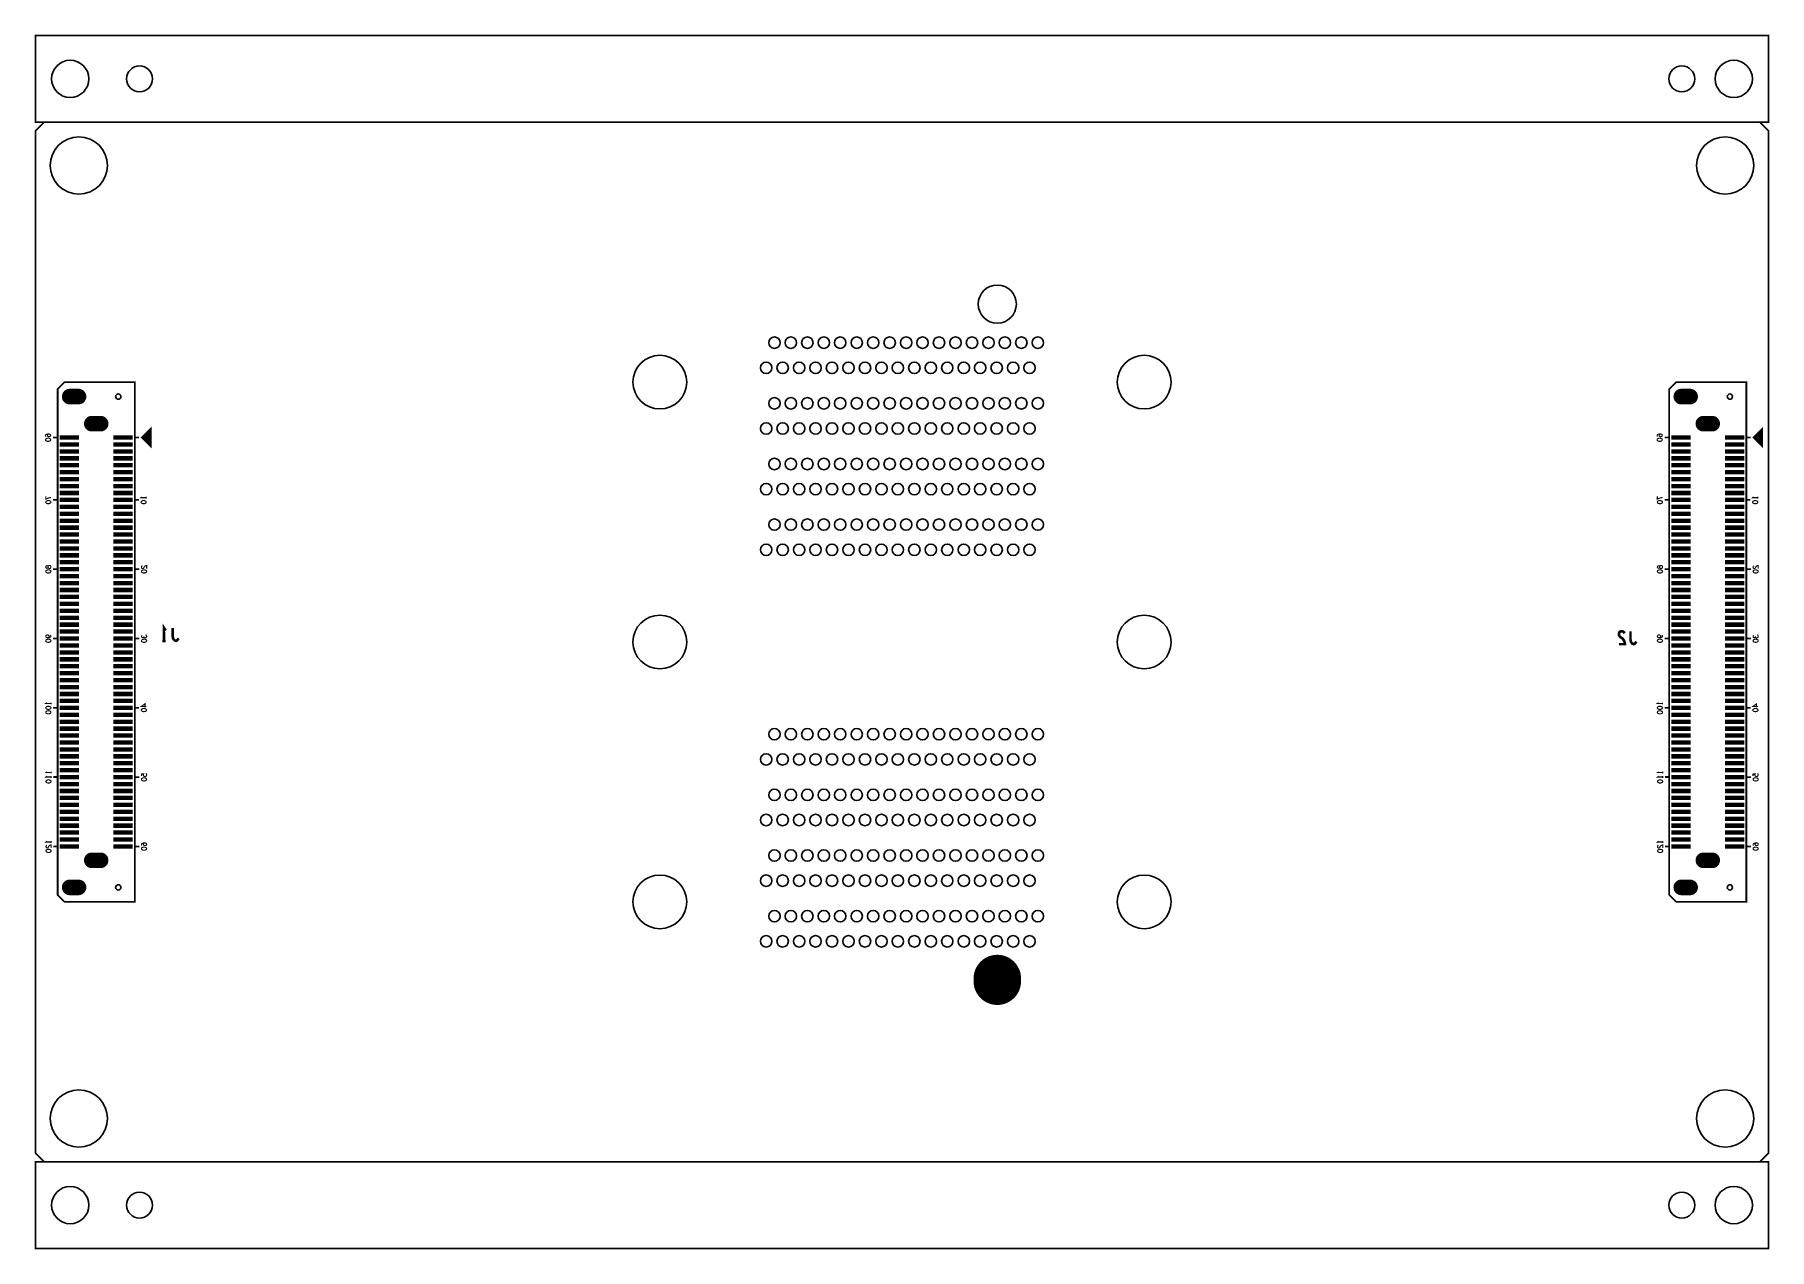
# Model space of a CAD drawing. Extents: x 0 to 200, y -10 to 130.
import ezdxf

# ---------------------------------------------------------------- set-up
doc = ezdxf.new("R2010")
doc.units = 0
doc.layers.get('0').update_dxf_attribs({"linetype": 'CONTINUOUS'})
doc.layers.add('MASK_BOTTOM_ART', color=15, linetype='CONTINUOUS')
doc.layers.add('SILK_BOTTOM_ART', color=2, linetype='CONTINUOUS')

# ---------------------------------------------------------------- blocks, each defined once
blk = doc.blocks.new('ROUND_633')
blk.add_circle((0, 0), 2.15)
blk = doc.blocks.new('ROUND_635')
blk.add_circle((0, 0), 3.3)
blk = doc.blocks.new('OBLONG_637')
at = {"const_width": 1.8034}
blk.add_lwpolyline([(0.508, 0), (-0.508, 0)], dxfattribs=at)
at = {"const_width": 0.9017}
for points in [[(-0.95885, 0, 1), (-0.05715, 0, 1)], [(0.05715, 0, 1), (0.95885, 0, 1)]]:
    blk.add_lwpolyline(points, format="xyb", close=True, dxfattribs=at)
blk = doc.blocks.new('RECTANGLE_630')
blk.add_solid([(1.1049, 0.254), (1.1049, -0.254), (-1.1049, 0.254), (-1.1049, -0.254)])
blk = doc.blocks.new('ROUND_632')
blk.add_circle((0, 0), 1.5)
blk = doc.blocks.new('ROUND_631')
blk.add_circle((0, 0), 0.305)
blk = doc.blocks.new('ROUND_639')
blk.add_circle((0, 0), 3.1)
blk = doc.blocks.new('ROUND_634')
blk.add_circle((0, 0), 0.66)
blk = doc.blocks.new('OBLONG_638')
at = {"const_width": 5.4864}
blk.add_lwpolyline([(0, 0.1524), (0, -0.1524)], dxfattribs=at)
at = {"const_width": 2.7432}
for points in [[(-1.3716, 0.1524, 1), (1.3716, 0.1524, 1)], [(-1.3716, -0.1524, 1), (1.3716, -0.1524, 1)]]:
    blk.add_lwpolyline(points, format="xyb", close=True, dxfattribs=at)
blk = doc.blocks.new('ROUND_636')
blk.add_circle((0, 0), 2.2)

msp = doc.modelspace()

# ---------------------------------------------------------------- linework, layer by layer
at = {"layer": 'MASK_BOTTOM_ART', "const_width": 0.2}
for points in [[(200, 130), (0, 130), (0, 120), (200, 120), (200, 130)], [(1, 0), (199, 0), (200, 1), (200, 119), (199, 120), (1, 120), (0, 119), (0, 1), (1, 0)], [(199, 0), (0, 0), (0, -10), (200, -10), (200, 0), (199, 0)]]:
    msp.add_lwpolyline(points, dxfattribs=at)
at = {"layer": 'SILK_BOTTOM_ART'}
for points, const_width in [([(200, 130), (0, 130), (0, 120), (200, 120), (200, 130)], 0.2), ([(1, 0), (199, 0), (200, 1), (200, 119), (199, 120), (1, 120), (0, 119), (0, 1), (1, 0)], 0.2), ([(3.35, 90), (11.45, 90), (11.45, 30), (3.35, 30), (2.55, 30.8), (2.55, 89.2), (3.35, 90)], 0.2), ([(189.35, 90), (197.45, 90), (197.45, 30), (189.35, 30), (188.55, 30.8), (188.55, 89.2), (189.35, 90)], 0.2), ([(1.5, 84.0147), (1.43, 83.9564), (1.39, 83.9064), (1.37, 83.8397), (1.39, 83.7814), (1.43, 83.7397), (1.49, 83.7064), (1.56, 83.6981), (1.62, 83.7064), (1.68, 83.7397), (1.73, 83.7897), (1.75, 83.8481), (1.73, 83.9147), (1.67, 83.9731), (1.58, 84.0064), (1.48, 84.0147), (1.35, 83.9981), (1.28, 83.9731), (1.21, 83.9314), (1.16, 83.8731), (1.15, 83.8147), (1.17, 83.7564), (1.22, 83.7147)], 0.13), ([(1.15, 83.3437), (1.17, 83.4104), (1.22, 83.4604), (1.28, 83.4937), (1.36, 83.5187), (1.45, 83.527), (1.54, 83.5187), (1.62, 83.4937), (1.68, 83.4604), (1.73, 83.4104), (1.75, 83.3437), (1.73, 83.277), (1.68, 83.227), (1.62, 83.1937), (1.54, 83.1687), (1.45, 83.1604), (1.36, 83.1687), (1.28, 83.1937), (1.22, 83.227), (1.17, 83.277), (1.15, 83.3437)], 0.13), ([(2.025, 83.6), (2.525, 83.6)], 0.2), ([(11.45, 83.6), (11.95, 83.6)], 0.2), ([(187.5, 84.0147), (187.43, 83.9564), (187.39, 83.9064), (187.37, 83.8397), (187.39, 83.7814), (187.43, 83.7397), (187.49, 83.7064), (187.56, 83.6981), (187.62, 83.7064), (187.68, 83.7397), (187.73, 83.7897), (187.75, 83.8481), (187.73, 83.9147), (187.67, 83.9731), (187.58, 84.0064), (187.48, 84.0147), (187.35, 83.9981), (187.28, 83.9731), (187.21, 83.9314), (187.16, 83.8731), (187.15, 83.8147), (187.17, 83.7564), (187.22, 83.7147)], 0.13), ([(187.15, 83.3437), (187.17, 83.4104), (187.22, 83.4604), (187.28, 83.4937), (187.36, 83.5187), (187.45, 83.527), (187.54, 83.5187), (187.62, 83.4937), (187.68, 83.4604), (187.73, 83.4104), (187.75, 83.3437), (187.73, 83.277), (187.68, 83.227), (187.62, 83.1937), (187.54, 83.1687), (187.45, 83.1604), (187.36, 83.1687), (187.28, 83.1937), (187.22, 83.227), (187.17, 83.277), (187.15, 83.3437)], 0.13), ([(188.025, 83.6), (188.525, 83.6)], 0.2), ([(197.45, 83.6), (197.95, 83.6)], 0.2), ([(1.775, 76.6731), (1.645, 76.6564), (1.535, 76.6314), (1.435, 76.5981), (1.325, 76.5564), (1.175, 76.4897), (1.175, 76.8231)], 0.13), ([(1.175, 76.1437), (1.195, 76.2104), (1.245, 76.2604), (1.305, 76.2937), (1.385, 76.3187), (1.475, 76.327), (1.565, 76.3187), (1.645, 76.2937), (1.705, 76.2604), (1.755, 76.2104), (1.775, 76.1437), (1.755, 76.077), (1.705, 76.027), (1.645, 75.9937), (1.565, 75.9687), (1.475, 75.9604), (1.385, 75.9687), (1.305, 75.9937), (1.245, 76.027), (1.195, 76.077), (1.175, 76.1437)], 0.13), ([(2.025, 76.4), (2.525, 76.4)], 0.2), ([(11.425, 76.4), (11.925, 76.4)], 0.2), ([(12.775, 76.6564), (12.175, 76.6564), (12.295, 76.7564)], 0.13), ([(12.175, 76.1437), (12.195, 76.2104), (12.245, 76.2604), (12.305, 76.2937), (12.385, 76.3187), (12.475, 76.327), (12.565, 76.3187), (12.645, 76.2937), (12.705, 76.2604), (12.755, 76.2104), (12.775, 76.1437), (12.755, 76.077), (12.705, 76.027), (12.645, 75.9937), (12.565, 75.9687), (12.475, 75.9604), (12.385, 75.9687), (12.305, 75.9937), (12.245, 76.027), (12.195, 76.077), (12.175, 76.1437)], 0.13), ([(12.775, 76.7564), (12.775, 76.5564)], 0.13), ([(187.775, 76.6731), (187.645, 76.6564), (187.535, 76.6314), (187.435, 76.5981), (187.325, 76.5564), (187.175, 76.4897), (187.175, 76.8231)], 0.13), ([(187.175, 76.1437), (187.195, 76.2104), (187.245, 76.2604), (187.305, 76.2937), (187.385, 76.3187), (187.475, 76.327), (187.565, 76.3187), (187.645, 76.2937), (187.705, 76.2604), (187.755, 76.2104), (187.775, 76.1437), (187.755, 76.077), (187.705, 76.027), (187.645, 75.9937), (187.565, 75.9687), (187.475, 75.9604), (187.385, 75.9687), (187.305, 75.9937), (187.245, 76.027), (187.195, 76.077), (187.175, 76.1437)], 0.13), ([(188.025, 76.4), (188.525, 76.4)], 0.2), ([(197.425, 76.4), (197.925, 76.4)], 0.2), ([(198.775, 76.6564), (198.175, 76.6564), (198.295, 76.7564)], 0.13), ([(198.175, 76.1437), (198.195, 76.2104), (198.245, 76.2604), (198.305, 76.2937), (198.385, 76.3187), (198.475, 76.327), (198.565, 76.3187), (198.645, 76.2937), (198.705, 76.2604), (198.755, 76.2104), (198.775, 76.1437), (198.755, 76.077), (198.705, 76.027), (198.645, 75.9937), (198.565, 75.9687), (198.475, 75.9604), (198.385, 75.9687), (198.305, 75.9937), (198.245, 76.027), (198.195, 76.077), (198.175, 76.1437)], 0.13), ([(198.775, 76.7564), (198.775, 76.5564)], 0.13), ([(1.775, 68.6564), (1.765, 68.5981), (1.735, 68.5314), (1.685, 68.4897), (1.615, 68.4731), (1.545, 68.4897), (1.485, 68.5397), (1.455, 68.6147), (1.455, 68.6981), (1.435, 68.7481), (1.385, 68.7897), (1.315, 68.8064), (1.245, 68.7814), (1.195, 68.7231), (1.175, 68.6564), (1.195, 68.5897), (1.245, 68.5314), (1.315, 68.5064), (1.385, 68.5231), (1.435, 68.5647), (1.455, 68.6147), (1.455, 68.6981), (1.485, 68.7731), (1.545, 68.8231), (1.615, 68.8397), (1.685, 68.8231), (1.735, 68.7814), (1.765, 68.7147), (1.775, 68.6564)], 0.13), ([(1.175, 68.1437), (1.195, 68.2104), (1.245, 68.2604), (1.305, 68.2937), (1.385, 68.3187), (1.475, 68.327), (1.565, 68.3187), (1.645, 68.2937), (1.705, 68.2604), (1.755, 68.2104), (1.775, 68.1437), (1.755, 68.077), (1.705, 68.027), (1.645, 67.9937), (1.565, 67.9687), (1.475, 67.9604), (1.385, 67.9687), (1.305, 67.9937), (1.245, 68.027), (1.195, 68.077), (1.175, 68.1437)], 0.13), ([(2.025, 68.4), (2.525, 68.4)], 0.2), ([(11.475, 68.4), (11.975, 68.4)], 0.2), ([(12.325, 68.8147), (12.265, 68.7647), (12.235, 68.7064), (12.225, 68.6397), (12.245, 68.5564), (12.295, 68.4981), (12.355, 68.4814), (12.415, 68.4897), (12.465, 68.5231), (12.565, 68.6897), (12.635, 68.7647), (12.735, 68.8147), (12.825, 68.8314), (12.825, 68.4814)], 0.13), ([(12.225, 68.1437), (12.245, 68.2104), (12.295, 68.2604), (12.355, 68.2937), (12.435, 68.3187), (12.525, 68.327), (12.615, 68.3187), (12.695, 68.2937), (12.755, 68.2604), (12.805, 68.2104), (12.825, 68.1437), (12.805, 68.077), (12.755, 68.027), (12.695, 67.9937), (12.615, 67.9687), (12.525, 67.9604), (12.435, 67.9687), (12.355, 67.9937), (12.295, 68.027), (12.245, 68.077), (12.225, 68.1437)], 0.13), ([(187.775, 68.6564), (187.765, 68.5981), (187.735, 68.5314), (187.685, 68.4897), (187.615, 68.4731), (187.545, 68.4897), (187.485, 68.5397), (187.455, 68.6147), (187.455, 68.6981), (187.435, 68.7481), (187.385, 68.7897), (187.315, 68.8064), (187.245, 68.7814), (187.195, 68.7231), (187.175, 68.6564), (187.195, 68.5897), (187.245, 68.5314), (187.315, 68.5064), (187.385, 68.5231), (187.435, 68.5647), (187.455, 68.6147), (187.455, 68.6981), (187.485, 68.7731), (187.545, 68.8231), (187.615, 68.8397), (187.685, 68.8231), (187.735, 68.7814), (187.765, 68.7147), (187.775, 68.6564)], 0.13), ([(187.175, 68.1437), (187.195, 68.2104), (187.245, 68.2604), (187.305, 68.2937), (187.385, 68.3187), (187.475, 68.327), (187.565, 68.3187), (187.645, 68.2937), (187.705, 68.2604), (187.755, 68.2104), (187.775, 68.1437), (187.755, 68.077), (187.705, 68.027), (187.645, 67.9937), (187.565, 67.9687), (187.475, 67.9604), (187.385, 67.9687), (187.305, 67.9937), (187.245, 68.027), (187.195, 68.077), (187.175, 68.1437)], 0.13), ([(188.025, 68.4), (188.525, 68.4)], 0.2), ([(197.475, 68.4), (197.975, 68.4)], 0.2), ([(198.325, 68.8147), (198.265, 68.7647), (198.235, 68.7064), (198.225, 68.6397), (198.245, 68.5564), (198.295, 68.4981), (198.355, 68.4814), (198.415, 68.4897), (198.465, 68.5231), (198.565, 68.6897), (198.635, 68.7647), (198.735, 68.8147), (198.825, 68.8314), (198.825, 68.4814)], 0.13), ([(198.225, 68.1437), (198.245, 68.2104), (198.295, 68.2604), (198.355, 68.2937), (198.435, 68.3187), (198.525, 68.327), (198.615, 68.3187), (198.695, 68.2937), (198.755, 68.2604), (198.805, 68.2104), (198.825, 68.1437), (198.805, 68.077), (198.755, 68.027), (198.695, 67.9937), (198.615, 67.9687), (198.525, 67.9604), (198.435, 67.9687), (198.355, 67.9937), (198.295, 68.027), (198.245, 68.077), (198.225, 68.1437)], 0.13), ([(14.8349, 60.125), (14.8349, 61.625), (15.0349, 61.325)], 0.3), ([(1.705, 60.7981), (1.755, 60.7397), (1.775, 60.6731), (1.755, 60.6064), (1.695, 60.5481), (1.605, 60.5064), (1.515, 60.4897), (1.405, 60.4897), (1.315, 60.5064), (1.235, 60.5481), (1.195, 60.5981), (1.175, 60.6564), (1.195, 60.7231), (1.235, 60.7731), (1.295, 60.8064), (1.375, 60.8231), (1.445, 60.8064), (1.515, 60.7647), (1.555, 60.7147), (1.565, 60.6564), (1.545, 60.5897), (1.495, 60.5397), (1.405, 60.4897)], 0.13), ([(1.175, 60.1437), (1.195, 60.2104), (1.245, 60.2604), (1.305, 60.2937), (1.385, 60.3187), (1.475, 60.327), (1.565, 60.3187), (1.645, 60.2937), (1.705, 60.2604), (1.755, 60.2104), (1.775, 60.1437), (1.755, 60.077), (1.705, 60.027), (1.645, 59.9937), (1.565, 59.9687), (1.475, 59.9604), (1.385, 59.9687), (1.305, 59.9937), (1.245, 60.027), (1.195, 60.077), (1.175, 60.1437)], 0.13), ([(2.025, 60.4), (2.525, 60.4)], 0.2), ([(11.475, 60.4), (11.975, 60.4)], 0.2), ([(12.505, 60.5981), (12.475, 60.5481), (12.425, 60.5064), (12.365, 60.4897), (12.305, 60.5064), (12.255, 60.5481), (12.225, 60.6231), (12.235, 60.6981), (12.275, 60.7731)], 0.13), ([(12.225, 60.1437), (12.245, 60.2104), (12.295, 60.2604), (12.355, 60.2937), (12.435, 60.3187), (12.525, 60.327), (12.615, 60.3187), (12.695, 60.2937), (12.755, 60.2604), (12.805, 60.2104), (12.825, 60.1437), (12.805, 60.077), (12.755, 60.027), (12.695, 59.9937), (12.615, 59.9687), (12.525, 59.9604), (12.435, 59.9687), (12.355, 59.9937), (12.295, 60.027), (12.245, 60.077), (12.225, 60.1437)], 0.13), ([(12.705, 60.8397), (12.775, 60.7897), (12.815, 60.7231), (12.825, 60.6481), (12.815, 60.5814), (12.765, 60.5147), (12.705, 60.4731), (12.645, 60.4647), (12.575, 60.4814), (12.525, 60.5397), (12.505, 60.5981), (12.505, 60.6731)], 0.13), ([(15.0349, 60.125), (14.6349, 60.125)], 0.3), ([(16.4984, 60.425), (16.4151, 60.275), (16.3151, 60.175), (16.1984, 60.125), (16.0651, 60.175), (15.9651, 60.275), (15.8651, 60.425), (15.8318, 60.625), (15.8318, 61.625)], 0.3), ([(183.4016, 61), (183.3016, 61.15), (183.1849, 61.225), (183.0516, 61.25), (182.8849, 61.2), (182.7682, 61.075), (182.7349, 60.925), (182.7516, 60.775), (182.8182, 60.65), (183.1516, 60.4), (183.3016, 60.225), (183.4016, 59.975), (183.4349, 59.75), (182.7349, 59.75)], 0.3), ([(184.7484, 60.05), (184.6651, 59.9), (184.5651, 59.8), (184.4484, 59.75), (184.3151, 59.8), (184.2151, 59.9), (184.1151, 60.05), (184.0818, 60.25), (184.0818, 61.25)], 0.3), ([(187.705, 60.7981), (187.755, 60.7397), (187.775, 60.6731), (187.755, 60.6064), (187.695, 60.5481), (187.605, 60.5064), (187.515, 60.4897), (187.405, 60.4897), (187.315, 60.5064), (187.235, 60.5481), (187.195, 60.5981), (187.175, 60.6564), (187.195, 60.7231), (187.235, 60.7731), (187.295, 60.8064), (187.375, 60.8231), (187.445, 60.8064), (187.515, 60.7647), (187.555, 60.7147), (187.565, 60.6564), (187.545, 60.5897), (187.495, 60.5397), (187.405, 60.4897)], 0.13), ([(187.175, 60.1437), (187.195, 60.2104), (187.245, 60.2604), (187.305, 60.2937), (187.385, 60.3187), (187.475, 60.327), (187.565, 60.3187), (187.645, 60.2937), (187.705, 60.2604), (187.755, 60.2104), (187.775, 60.1437), (187.755, 60.077), (187.705, 60.027), (187.645, 59.9937), (187.565, 59.9687), (187.475, 59.9604), (187.385, 59.9687), (187.305, 59.9937), (187.245, 60.027), (187.195, 60.077), (187.175, 60.1437)], 0.13), ([(188.025, 60.4), (188.525, 60.4)], 0.2), ([(197.475, 60.4), (197.975, 60.4)], 0.2), ([(198.505, 60.5981), (198.475, 60.5481), (198.425, 60.5064), (198.365, 60.4897), (198.305, 60.5064), (198.255, 60.5481), (198.225, 60.6231), (198.235, 60.6981), (198.275, 60.7731)], 0.13), ([(198.225, 60.1437), (198.245, 60.2104), (198.295, 60.2604), (198.355, 60.2937), (198.435, 60.3187), (198.525, 60.327), (198.615, 60.3187), (198.695, 60.2937), (198.755, 60.2604), (198.805, 60.2104), (198.825, 60.1437), (198.805, 60.077), (198.755, 60.027), (198.695, 59.9937), (198.615, 59.9687), (198.525, 59.9604), (198.435, 59.9687), (198.355, 59.9937), (198.295, 60.027), (198.245, 60.077), (198.225, 60.1437)], 0.13), ([(198.705, 60.8397), (198.775, 60.7897), (198.815, 60.7231), (198.825, 60.6481), (198.815, 60.5814), (198.765, 60.5147), (198.705, 60.4731), (198.645, 60.4647), (198.575, 60.4814), (198.525, 60.5397), (198.505, 60.5981), (198.505, 60.6731)], 0.13), ([(1.775, 52.9127), (1.175, 52.9127), (1.295, 53.0127)], 0.13), ([(1.175, 52.4), (1.195, 52.4667), (1.245, 52.5167), (1.305, 52.55), (1.385, 52.575), (1.475, 52.5833), (1.565, 52.575), (1.645, 52.55), (1.705, 52.5167), (1.755, 52.4667), (1.775, 52.4), (1.755, 52.3333), (1.705, 52.2833), (1.645, 52.25), (1.565, 52.225), (1.475, 52.2167), (1.385, 52.225), (1.305, 52.25), (1.245, 52.2833), (1.195, 52.3333), (1.175, 52.4)], 0.13), ([(1.175, 51.8873), (1.195, 51.954), (1.245, 52.004), (1.305, 52.0373), (1.385, 52.0623), (1.475, 52.0706), (1.565, 52.0623), (1.645, 52.0373), (1.705, 52.004), (1.755, 51.954), (1.775, 51.8873), (1.755, 51.8206), (1.705, 51.7706), (1.645, 51.7373), (1.565, 51.7123), (1.475, 51.704), (1.385, 51.7123), (1.305, 51.7373), (1.245, 51.7706), (1.195, 51.8206), (1.175, 51.8873)], 0.13), ([(1.775, 53.0127), (1.775, 52.8127)], 0.13), ([(2.025, 52.4), (2.525, 52.4)], 0.2), ([(11.45, 52.4), (11.95, 52.4)], 0.2), ([(12.8, 52.5564), (12.2, 52.5564), (12.63, 52.8647), (12.63, 52.4481)], 0.13), ([(12.2, 52.1437), (12.22, 52.2104), (12.27, 52.2604), (12.33, 52.2937), (12.41, 52.3187), (12.5, 52.327), (12.59, 52.3187), (12.67, 52.2937), (12.73, 52.2604), (12.78, 52.2104), (12.8, 52.1437), (12.78, 52.077), (12.73, 52.027), (12.67, 51.9937), (12.59, 51.9687), (12.5, 51.9604), (12.41, 51.9687), (12.33, 51.9937), (12.27, 52.027), (12.22, 52.077), (12.2, 52.1437)], 0.13), ([(187.775, 52.9127), (187.175, 52.9127), (187.295, 53.0127)], 0.13), ([(187.175, 52.4), (187.195, 52.4667), (187.245, 52.5167), (187.305, 52.55), (187.385, 52.575), (187.475, 52.5833), (187.565, 52.575), (187.645, 52.55), (187.705, 52.5167), (187.755, 52.4667), (187.775, 52.4), (187.755, 52.3333), (187.705, 52.2833), (187.645, 52.25), (187.565, 52.225), (187.475, 52.2167), (187.385, 52.225), (187.305, 52.25), (187.245, 52.2833), (187.195, 52.3333), (187.175, 52.4)], 0.13), ([(187.175, 51.8873), (187.195, 51.954), (187.245, 52.004), (187.305, 52.0373), (187.385, 52.0623), (187.475, 52.0706), (187.565, 52.0623), (187.645, 52.0373), (187.705, 52.004), (187.755, 51.954), (187.775, 51.8873), (187.755, 51.8206), (187.705, 51.7706), (187.645, 51.7373), (187.565, 51.7123), (187.475, 51.704), (187.385, 51.7123), (187.305, 51.7373), (187.245, 51.7706), (187.195, 51.8206), (187.175, 51.8873)], 0.13), ([(187.775, 53.0127), (187.775, 52.8127)], 0.13), ([(188.025, 52.4), (188.525, 52.4)], 0.2), ([(197.45, 52.4), (197.95, 52.4)], 0.2), ([(198.8, 52.5564), (198.2, 52.5564), (198.63, 52.8647), (198.63, 52.4481)], 0.13), ([(198.2, 52.1437), (198.22, 52.2104), (198.27, 52.2604), (198.33, 52.2937), (198.41, 52.3187), (198.5, 52.327), (198.59, 52.3187), (198.67, 52.2937), (198.73, 52.2604), (198.78, 52.2104), (198.8, 52.1437), (198.78, 52.077), (198.73, 52.027), (198.67, 51.9937), (198.59, 51.9687), (198.5, 51.9604), (198.41, 51.9687), (198.33, 51.9937), (198.27, 52.027), (198.22, 52.077), (198.2, 52.1437)], 0.13), ([(1.795, 44.9277), (1.195, 44.9277), (1.315, 45.0277)], 0.13), ([(1.795, 44.415), (1.195, 44.415), (1.315, 44.515)], 0.13), ([(1.195, 43.9023), (1.215, 43.969), (1.265, 44.019), (1.325, 44.0523), (1.405, 44.0773), (1.495, 44.0856), (1.585, 44.0773), (1.665, 44.0523), (1.725, 44.019), (1.775, 43.969), (1.795, 43.9023), (1.775, 43.8356), (1.725, 43.7856), (1.665, 43.7523), (1.585, 43.7273), (1.495, 43.719), (1.405, 43.7273), (1.325, 43.7523), (1.265, 43.7856), (1.215, 43.8356), (1.195, 43.9023)], 0.13), ([(1.795, 45.0277), (1.795, 44.8277)], 0.13), ([(1.795, 44.515), (1.795, 44.315)], 0.13), ([(2.045, 44.415), (2.545, 44.415)], 0.2), ([(11.475, 44.4), (11.975, 44.4)], 0.2), ([(12.735, 44.8397), (12.785, 44.7897), (12.815, 44.7314), (12.825, 44.6564), (12.805, 44.5814), (12.765, 44.5231), (12.695, 44.4814), (12.615, 44.4731), (12.535, 44.4897), (12.485, 44.5314), (12.445, 44.5897), (12.435, 44.6481), (12.445, 44.7064), (12.485, 44.7814), (12.225, 44.7564), (12.225, 44.5314)], 0.13), ([(12.225, 44.1437), (12.245, 44.2104), (12.295, 44.2604), (12.355, 44.2937), (12.435, 44.3187), (12.525, 44.327), (12.615, 44.3187), (12.695, 44.2937), (12.755, 44.2604), (12.805, 44.2104), (12.825, 44.1437), (12.805, 44.077), (12.755, 44.027), (12.695, 43.9937), (12.615, 43.9687), (12.525, 43.9604), (12.435, 43.9687), (12.355, 43.9937), (12.295, 44.027), (12.245, 44.077), (12.225, 44.1437)], 0.13), ([(187.795, 44.9277), (187.195, 44.9277), (187.315, 45.0277)], 0.13), ([(187.795, 44.415), (187.195, 44.415), (187.315, 44.515)], 0.13), ([(187.195, 43.9023), (187.215, 43.969), (187.265, 44.019), (187.325, 44.0523), (187.405, 44.0773), (187.495, 44.0856), (187.585, 44.0773), (187.665, 44.0523), (187.725, 44.019), (187.775, 43.969), (187.795, 43.9023), (187.775, 43.8356), (187.725, 43.7856), (187.665, 43.7523), (187.585, 43.7273), (187.495, 43.719), (187.405, 43.7273), (187.325, 43.7523), (187.265, 43.7856), (187.215, 43.8356), (187.195, 43.9023)], 0.13), ([(187.795, 45.0277), (187.795, 44.8277)], 0.13), ([(187.795, 44.515), (187.795, 44.315)], 0.13), ([(188.045, 44.415), (188.545, 44.415)], 0.2), ([(197.475, 44.4), (197.975, 44.4)], 0.2), ([(198.735, 44.8397), (198.785, 44.7897), (198.815, 44.7314), (198.825, 44.6564), (198.805, 44.5814), (198.765, 44.5231), (198.695, 44.4814), (198.615, 44.4731), (198.535, 44.4897), (198.485, 44.5314), (198.445, 44.5897), (198.435, 44.6481), (198.445, 44.7064), (198.485, 44.7814), (198.225, 44.7564), (198.225, 44.5314)], 0.13), ([(198.225, 44.1437), (198.245, 44.2104), (198.295, 44.2604), (198.355, 44.2937), (198.435, 44.3187), (198.525, 44.327), (198.615, 44.3187), (198.695, 44.2937), (198.755, 44.2604), (198.805, 44.2104), (198.825, 44.1437), (198.805, 44.077), (198.755, 44.027), (198.695, 43.9937), (198.615, 43.9687), (198.525, 43.9604), (198.435, 43.9687), (198.355, 43.9937), (198.295, 44.027), (198.245, 44.077), (198.225, 44.1437)], 0.13), ([(1.8, 36.9127), (1.2, 36.9127), (1.32, 37.0127)], 0.13), ([(1.3, 36.5583), (1.24, 36.5083), (1.21, 36.45), (1.2, 36.3833), (1.22, 36.3), (1.27, 36.2417), (1.33, 36.225), (1.39, 36.2333), (1.44, 36.2667), (1.54, 36.4333), (1.61, 36.5083), (1.71, 36.5583), (1.8, 36.575), (1.8, 36.225)], 0.13), ([(1.2, 35.8873), (1.22, 35.954), (1.27, 36.004), (1.33, 36.0373), (1.41, 36.0623), (1.5, 36.0706), (1.59, 36.0623), (1.67, 36.0373), (1.73, 36.004), (1.78, 35.954), (1.8, 35.8873), (1.78, 35.8206), (1.73, 35.7706), (1.67, 35.7373), (1.59, 35.7123), (1.5, 35.704), (1.41, 35.7123), (1.33, 35.7373), (1.27, 35.7706), (1.22, 35.8206), (1.2, 35.8873)], 0.13), ([(1.8, 37.0127), (1.8, 36.8127)], 0.13), ([(2.05, 36.4), (2.55, 36.4)], 0.2), ([(11.475, 36.4), (11.975, 36.4)], 0.2), ([(12.575, 36.8147), (12.505, 36.7564), (12.465, 36.7064), (12.445, 36.6397), (12.465, 36.5814), (12.505, 36.5397), (12.565, 36.5064), (12.635, 36.4981), (12.695, 36.5064), (12.755, 36.5397), (12.805, 36.5897), (12.825, 36.6481), (12.805, 36.7147), (12.745, 36.7731), (12.655, 36.8064), (12.555, 36.8147), (12.425, 36.7981), (12.355, 36.7731), (12.285, 36.7314), (12.235, 36.6731), (12.225, 36.6147), (12.245, 36.5564), (12.295, 36.5147)], 0.13), ([(12.225, 36.1437), (12.245, 36.2104), (12.295, 36.2604), (12.355, 36.2937), (12.435, 36.3187), (12.525, 36.327), (12.615, 36.3187), (12.695, 36.2937), (12.755, 36.2604), (12.805, 36.2104), (12.825, 36.1437), (12.805, 36.077), (12.755, 36.027), (12.695, 35.9937), (12.615, 35.9687), (12.525, 35.9604), (12.435, 35.9687), (12.355, 35.9937), (12.295, 36.027), (12.245, 36.077), (12.225, 36.1437)], 0.13), ([(187.8, 36.9127), (187.2, 36.9127), (187.32, 37.0127)], 0.13), ([(187.3, 36.5583), (187.24, 36.5083), (187.21, 36.45), (187.2, 36.3833), (187.22, 36.3), (187.27, 36.2417), (187.33, 36.225), (187.39, 36.2333), (187.44, 36.2667), (187.54, 36.4333), (187.61, 36.5083), (187.71, 36.5583), (187.8, 36.575), (187.8, 36.225)], 0.13), ([(187.2, 35.8873), (187.22, 35.954), (187.27, 36.004), (187.33, 36.0373), (187.41, 36.0623), (187.5, 36.0706), (187.59, 36.0623), (187.67, 36.0373), (187.73, 36.004), (187.78, 35.954), (187.8, 35.8873), (187.78, 35.8206), (187.73, 35.7706), (187.67, 35.7373), (187.59, 35.7123), (187.5, 35.704), (187.41, 35.7123), (187.33, 35.7373), (187.27, 35.7706), (187.22, 35.8206), (187.2, 35.8873)], 0.13), ([(187.8, 37.0127), (187.8, 36.8127)], 0.13), ([(188.05, 36.4), (188.55, 36.4)], 0.2), ([(197.475, 36.4), (197.975, 36.4)], 0.2), ([(198.575, 36.8147), (198.505, 36.7564), (198.465, 36.7064), (198.445, 36.6397), (198.465, 36.5814), (198.505, 36.5397), (198.565, 36.5064), (198.635, 36.4981), (198.695, 36.5064), (198.755, 36.5397), (198.805, 36.5897), (198.825, 36.6481), (198.805, 36.7147), (198.745, 36.7731), (198.655, 36.8064), (198.555, 36.8147), (198.425, 36.7981), (198.355, 36.7731), (198.285, 36.7314), (198.235, 36.6731), (198.225, 36.6147), (198.245, 36.5564), (198.295, 36.5147)], 0.13), ([(198.225, 36.1437), (198.245, 36.2104), (198.295, 36.2604), (198.355, 36.2937), (198.435, 36.3187), (198.525, 36.327), (198.615, 36.3187), (198.695, 36.2937), (198.755, 36.2604), (198.805, 36.2104), (198.825, 36.1437), (198.805, 36.077), (198.755, 36.027), (198.695, 35.9937), (198.615, 35.9687), (198.525, 35.9604), (198.435, 35.9687), (198.355, 35.9937), (198.295, 36.027), (198.245, 36.077), (198.225, 36.1437)], 0.13), ([(199, 0), (0, 0), (0, -10), (200, -10), (200, 0), (199, 0)], 0.2)]:
    msp.add_lwpolyline(points, dxfattribs=dict(at, const_width=const_width))
for points in [[(12.1385, 83.6053), (13.3885, 84.8553), (13.3885, 83.6053), (13.3885, 84.8553)], [(198.1385, 83.6053), (199.3885, 84.8553), (199.3885, 83.6053), (199.3885, 84.8553)], [(13.3885, 82.3553), (12.1385, 83.6053), (13.3885, 82.3553), (13.3885, 83.6053)], [(199.3885, 82.3553), (198.1385, 83.6053), (199.3885, 82.3553), (199.3885, 83.6053)]]:
    msp.add_solid(points, dxfattribs=at)

# ---------------------------------------------------------------- block references
at = {"layer": 'MASK_BOTTOM_ART'}
for name, p in [('ROUND_633', (4, 125)), ('ROUND_632', (12, 125)), ('ROUND_632', (190, 125)), ('ROUND_633', (196, 125)), ('ROUND_635', (5, 115)), ('ROUND_635', (195, 115)), ('ROUND_636', (111, 98.9999)), ('ROUND_634', (85.2751, 94.5501)), ('ROUND_634', (87.175, 94.5501)), ('ROUND_634', (89.075, 94.5501)), ('ROUND_634', (90.9751, 94.5501)), ('ROUND_634', (92.875, 94.5501)), ('ROUND_634', (94.775, 94.5501)), ('ROUND_634', (96.6749, 94.5501)), ('ROUND_634', (98.5751, 94.5501)), ('ROUND_634', (100.475, 94.5501)), ('ROUND_634', (102.3749, 94.5501)), ('ROUND_634', (104.2751, 94.5501)), ('ROUND_634', (106.175, 94.5501)), ('ROUND_634', (108.0749, 94.5501)), ('ROUND_634', (109.9751, 94.5501)), ('ROUND_634', (111.875, 94.5501)), ('ROUND_634', (113.7749, 94.5501)), ('ROUND_634', (115.6751, 94.5501)), ('ROUND_639', (72.0501, 89.9999)), ('ROUND_634', (84.3249, 91.6499)), ('ROUND_634', (86.2251, 91.6499)), ('ROUND_634', (88.125, 91.6499)), ('ROUND_634', (90.0249, 91.6499)), ('ROUND_634', (91.9251, 91.6499)), ('ROUND_634', (93.825, 91.6499)), ('ROUND_634', (95.7249, 91.6499)), ('ROUND_634', (97.6251, 91.6499)), ('ROUND_634', (99.525, 91.6499)), ('ROUND_634', (101.4249, 91.6499)), ('ROUND_634', (103.3251, 91.6499)), ('ROUND_634', (105.225, 91.6499)), ('ROUND_634', (107.125, 91.6499)), ('ROUND_634', (109.0249, 91.6499)), ('ROUND_634', (110.925, 91.6499)), ('ROUND_634', (112.825, 91.6499)), ('ROUND_634', (114.7249, 91.6499)), ('ROUND_639', (127.9499, 89.9999)), ('OBLONG_637', (4.45, 88.325)), ('ROUND_631', (9.55, 88.325)), ('ROUND_634', (85.2751, 87.5501)), ('ROUND_634', (87.175, 87.5501)), ('ROUND_634', (89.075, 87.5501)), ('ROUND_634', (90.9751, 87.5501)), ('ROUND_634', (92.875, 87.5501)), ('ROUND_634', (94.775, 87.5501)), ('ROUND_634', (96.6749, 87.5501)), ('ROUND_634', (98.5751, 87.5501)), ('ROUND_634', (100.475, 87.5501)), ('ROUND_634', (102.3749, 87.5501)), ('ROUND_634', (104.2751, 87.5501)), ('ROUND_634', (106.175, 87.5501)), ('ROUND_634', (108.0749, 87.5501)), ('ROUND_634', (109.9751, 87.5501)), ('ROUND_634', (111.875, 87.5501)), ('ROUND_634', (113.7749, 87.5501)), ('ROUND_634', (115.6751, 87.5501)), ('OBLONG_637', (190.45, 88.325)), ('ROUND_631', (195.55, 88.325)), ('OBLONG_637', (7, 85.2)), ('OBLONG_637', (193, 85.2)), ('ROUND_634', (84.3249, 84.6499)), ('ROUND_634', (86.2251, 84.6499)), ('ROUND_634', (88.125, 84.6499)), ('ROUND_634', (90.0249, 84.6499)), ('ROUND_634', (91.9251, 84.6499)), ('ROUND_634', (93.825, 84.6499)), ('ROUND_634', (95.7249, 84.6499)), ('ROUND_634', (97.6251, 84.6499)), ('ROUND_634', (99.525, 84.6499)), ('ROUND_634', (101.4249, 84.6499)), ('ROUND_634', (103.3251, 84.6499)), ('ROUND_634', (105.225, 84.6499)), ('ROUND_634', (107.125, 84.6499)), ('ROUND_634', (109.0249, 84.6499)), ('ROUND_634', (110.925, 84.6499)), ('ROUND_634', (112.825, 84.6499)), ('ROUND_634', (114.7249, 84.6499)), ('RECTANGLE_630', (3.9, 83.6)), ('RECTANGLE_630', (3.9, 82.8)), ('RECTANGLE_630', (3.9, 82)), ('RECTANGLE_630', (10.1, 83.6)), ('RECTANGLE_630', (10.1, 82.8)), ('RECTANGLE_630', (10.1, 82)), ('RECTANGLE_630', (189.9, 83.6)), ('RECTANGLE_630', (189.9, 82.8)), ('RECTANGLE_630', (189.9, 82)), ('RECTANGLE_630', (196.1, 83.6)), ('RECTANGLE_630', (196.1, 82.8)), ('RECTANGLE_630', (196.1, 82)), ('RECTANGLE_630', (3.9, 81.2)), ('RECTANGLE_630', (3.9, 80.4)), ('RECTANGLE_630', (10.1, 81.2)), ('RECTANGLE_630', (10.1, 80.4)), ('ROUND_634', (85.2751, 80.5501)), ('ROUND_634', (87.175, 80.5501)), ('ROUND_634', (89.075, 80.5501)), ('ROUND_634', (90.9751, 80.5501)), ('ROUND_634', (92.875, 80.5501)), ('ROUND_634', (94.775, 80.5501)), ('ROUND_634', (96.6749, 80.5501)), ('ROUND_634', (98.5751, 80.5501)), ('ROUND_634', (100.475, 80.5501)), ('ROUND_634', (102.3749, 80.5501)), ('ROUND_634', (104.2751, 80.5501)), ('ROUND_634', (106.175, 80.5501)), ('ROUND_634', (108.0749, 80.5501)), ('ROUND_634', (109.9751, 80.5501)), ('ROUND_634', (111.875, 80.5501)), ('ROUND_634', (113.7749, 80.5501)), ('ROUND_634', (115.6751, 80.5501)), ('RECTANGLE_630', (189.9, 81.2)), ('RECTANGLE_630', (189.9, 80.4)), ('RECTANGLE_630', (196.1, 81.2)), ('RECTANGLE_630', (196.1, 80.4)), ('RECTANGLE_630', (3.9, 79.6)), ('RECTANGLE_630', (3.9, 78.8)), ('RECTANGLE_630', (3.9, 78)), ('RECTANGLE_630', (10.1, 79.6)), ('RECTANGLE_630', (10.1, 78.8)), ('RECTANGLE_630', (10.1, 78)), ('ROUND_634', (84.3249, 77.65)), ('ROUND_634', (86.2251, 77.65)), ('ROUND_634', (88.125, 77.65)), ('ROUND_634', (90.0249, 77.65)), ('ROUND_634', (91.9251, 77.65)), ('ROUND_634', (93.825, 77.65)), ('ROUND_634', (95.7249, 77.65)), ('ROUND_634', (97.6251, 77.65)), ('ROUND_634', (99.525, 77.65)), ('ROUND_634', (101.4249, 77.65)), ('ROUND_634', (103.3251, 77.65)), ('ROUND_634', (105.225, 77.65)), ('ROUND_634', (107.125, 77.65)), ('ROUND_634', (109.0249, 77.65)), ('ROUND_634', (110.925, 77.65)), ('ROUND_634', (112.825, 77.65)), ('ROUND_634', (114.7249, 77.65)), ('RECTANGLE_630', (189.9, 79.6)), ('RECTANGLE_630', (189.9, 78.8)), ('RECTANGLE_630', (189.9, 78)), ('RECTANGLE_630', (196.1, 79.6)), ('RECTANGLE_630', (196.1, 78.8)), ('RECTANGLE_630', (196.1, 78)), ('RECTANGLE_630', (3.9, 77.2)), ('RECTANGLE_630', (3.9, 76.4)), ('RECTANGLE_630', (10.1, 77.2)), ('RECTANGLE_630', (10.1, 76.4)), ('RECTANGLE_630', (189.9, 77.2)), ('RECTANGLE_630', (189.9, 76.4)), ('RECTANGLE_630', (196.1, 77.2)), ('RECTANGLE_630', (196.1, 76.4)), ('RECTANGLE_630', (3.9, 75.6)), ('RECTANGLE_630', (3.9, 74.8)), ('RECTANGLE_630', (3.9, 74)), ('RECTANGLE_630', (10.1, 75.6)), ('RECTANGLE_630', (10.1, 74.8)), ('RECTANGLE_630', (10.1, 74)), ('ROUND_634', (85.2751, 73.5499)), ('ROUND_634', (87.175, 73.5499)), ('ROUND_634', (89.075, 73.5499)), ('ROUND_634', (90.9751, 73.5499)), ('ROUND_634', (92.875, 73.5499)), ('ROUND_634', (94.775, 73.5499)), ('ROUND_634', (96.6749, 73.5499)), ('ROUND_634', (98.5751, 73.5499)), ('ROUND_634', (100.475, 73.5499)), ('ROUND_634', (102.3749, 73.5499)), ('ROUND_634', (104.2751, 73.5499)), ('ROUND_634', (106.175, 73.5499)), ('ROUND_634', (108.0749, 73.5499)), ('ROUND_634', (109.9751, 73.5499)), ('ROUND_634', (111.875, 73.5499)), ('ROUND_634', (113.7749, 73.5499)), ('ROUND_634', (115.6751, 73.5499)), ('RECTANGLE_630', (189.9, 75.6)), ('RECTANGLE_630', (189.9, 74.8)), ('RECTANGLE_630', (189.9, 74)), ('RECTANGLE_630', (196.1, 75.6)), ('RECTANGLE_630', (196.1, 74.8)), ('RECTANGLE_630', (196.1, 74)), ('RECTANGLE_630', (3.9, 73.2)), ('RECTANGLE_630', (3.9, 72.4)), ('RECTANGLE_630', (10.1, 73.2)), ('RECTANGLE_630', (10.1, 72.4)), ('RECTANGLE_630', (189.9, 73.2)), ('RECTANGLE_630', (189.9, 72.4)), ('RECTANGLE_630', (196.1, 73.2)), ('RECTANGLE_630', (196.1, 72.4)), ('RECTANGLE_630', (3.9, 71.6)), ('RECTANGLE_630', (3.9, 70.8)), ('RECTANGLE_630', (3.9, 70)), ('RECTANGLE_630', (10.1, 71.6)), ('RECTANGLE_630', (10.1, 70.8)), ('RECTANGLE_630', (10.1, 70)), ('ROUND_634', (84.3249, 70.65)), ('ROUND_634', (86.2251, 70.65)), ('ROUND_634', (88.125, 70.65)), ('ROUND_634', (90.0249, 70.65)), ('ROUND_634', (91.9251, 70.65)), ('ROUND_634', (93.825, 70.65)), ('ROUND_634', (95.7249, 70.65)), ('ROUND_634', (97.6251, 70.65)), ('ROUND_634', (99.525, 70.65)), ('ROUND_634', (101.4249, 70.65)), ('ROUND_634', (103.3251, 70.65)), ('ROUND_634', (105.225, 70.65)), ('ROUND_634', (107.125, 70.65)), ('ROUND_634', (109.0249, 70.65)), ('ROUND_634', (110.925, 70.65)), ('ROUND_634', (112.825, 70.65)), ('ROUND_634', (114.7249, 70.65)), ('RECTANGLE_630', (189.9, 71.6)), ('RECTANGLE_630', (189.9, 70.8)), ('RECTANGLE_630', (189.9, 70)), ('RECTANGLE_630', (196.1, 71.6)), ('RECTANGLE_630', (196.1, 70.8)), ('RECTANGLE_630', (196.1, 70)), ('RECTANGLE_630', (3.9, 69.2)), ('RECTANGLE_630', (3.9, 68.4)), ('RECTANGLE_630', (10.1, 69.2)), ('RECTANGLE_630', (10.1, 68.4)), ('RECTANGLE_630', (189.9, 69.2)), ('RECTANGLE_630', (189.9, 68.4)), ('RECTANGLE_630', (196.1, 69.2)), ('RECTANGLE_630', (196.1, 68.4)), ('RECTANGLE_630', (3.9, 67.6)), ('RECTANGLE_630', (3.9, 66.8)), ('RECTANGLE_630', (3.9, 66)), ('RECTANGLE_630', (10.1, 67.6)), ('RECTANGLE_630', (10.1, 66.8)), ('RECTANGLE_630', (10.1, 66)), ('RECTANGLE_630', (189.9, 67.6)), ('RECTANGLE_630', (189.9, 66.8)), ('RECTANGLE_630', (189.9, 66)), ('RECTANGLE_630', (196.1, 67.6)), ('RECTANGLE_630', (196.1, 66.8)), ('RECTANGLE_630', (196.1, 66)), ('RECTANGLE_630', (3.9, 65.2)), ('RECTANGLE_630', (3.9, 64.4)), ('RECTANGLE_630', (10.1, 65.2)), ('RECTANGLE_630', (10.1, 64.4)), ('RECTANGLE_630', (189.9, 65.2)), ('RECTANGLE_630', (189.9, 64.4)), ('RECTANGLE_630', (196.1, 65.2)), ('RECTANGLE_630', (196.1, 64.4)), ('RECTANGLE_630', (3.9, 63.6)), ('RECTANGLE_630', (3.9, 62.8)), ('RECTANGLE_630', (3.9, 62)), ('RECTANGLE_630', (10.1, 63.6)), ('RECTANGLE_630', (10.1, 62.8)), ('RECTANGLE_630', (10.1, 62)), ('ROUND_639', (72.0501, 60)), ('ROUND_639', (127.9499, 60)), ('RECTANGLE_630', (189.9, 63.6)), ('RECTANGLE_630', (189.9, 62.8)), ('RECTANGLE_630', (189.9, 62)), ('RECTANGLE_630', (196.1, 63.6)), ('RECTANGLE_630', (196.1, 62.8)), ('RECTANGLE_630', (196.1, 62)), ('RECTANGLE_630', (3.9, 61.2)), ('RECTANGLE_630', (3.9, 60.4)), ('RECTANGLE_630', (10.1, 61.2)), ('RECTANGLE_630', (10.1, 60.4)), ('RECTANGLE_630', (189.9, 61.2)), ('RECTANGLE_630', (189.9, 60.4)), ('RECTANGLE_630', (196.1, 61.2)), ('RECTANGLE_630', (196.1, 60.4)), ('RECTANGLE_630', (3.9, 59.6)), ('RECTANGLE_630', (3.9, 58.8)), ('RECTANGLE_630', (3.9, 58)), ('RECTANGLE_630', (10.1, 59.6)), ('RECTANGLE_630', (10.1, 58.8)), ('RECTANGLE_630', (10.1, 58)), ('RECTANGLE_630', (189.9, 59.6)), ('RECTANGLE_630', (189.9, 58.8)), ('RECTANGLE_630', (189.9, 58)), ('RECTANGLE_630', (196.1, 59.6)), ('RECTANGLE_630', (196.1, 58.8)), ('RECTANGLE_630', (196.1, 58)), ('RECTANGLE_630', (3.9, 57.2)), ('RECTANGLE_630', (3.9, 56.4)), ('RECTANGLE_630', (10.1, 57.2)), ('RECTANGLE_630', (10.1, 56.4)), ('RECTANGLE_630', (189.9, 57.2)), ('RECTANGLE_630', (189.9, 56.4)), ('RECTANGLE_630', (196.1, 57.2)), ('RECTANGLE_630', (196.1, 56.4)), ('RECTANGLE_630', (3.9, 55.6)), ('RECTANGLE_630', (3.9, 54.8)), ('RECTANGLE_630', (3.9, 54)), ('RECTANGLE_630', (10.1, 55.6)), ('RECTANGLE_630', (10.1, 54.8)), ('RECTANGLE_630', (10.1, 54)), ('RECTANGLE_630', (189.9, 55.6)), ('RECTANGLE_630', (189.9, 54.8)), ('RECTANGLE_630', (189.9, 54)), ('RECTANGLE_630', (196.1, 55.6)), ('RECTANGLE_630', (196.1, 54.8)), ('RECTANGLE_630', (196.1, 54)), ('RECTANGLE_630', (3.9, 53.2)), ('RECTANGLE_630', (3.9, 52.4)), ('RECTANGLE_630', (10.1, 53.2)), ('RECTANGLE_630', (10.1, 52.4)), ('RECTANGLE_630', (189.9, 53.2)), ('RECTANGLE_630', (189.9, 52.4)), ('RECTANGLE_630', (196.1, 53.2)), ('RECTANGLE_630', (196.1, 52.4)), ('RECTANGLE_630', (3.9, 51.6)), ('RECTANGLE_630', (3.9, 50.8)), ('RECTANGLE_630', (3.9, 50)), ('RECTANGLE_630', (10.1, 51.6)), ('RECTANGLE_630', (10.1, 50.8)), ('RECTANGLE_630', (10.1, 50)), ('RECTANGLE_630', (189.9, 51.6)), ('RECTANGLE_630', (189.9, 50.8)), ('RECTANGLE_630', (189.9, 50)), ('RECTANGLE_630', (196.1, 51.6)), ('RECTANGLE_630', (196.1, 50.8)), ('RECTANGLE_630', (196.1, 50)), ('RECTANGLE_630', (3.9, 49.2)), ('RECTANGLE_630', (3.9, 48.4)), ('RECTANGLE_630', (10.1, 49.2)), ('RECTANGLE_630', (10.1, 48.4)), ('ROUND_634', (85.2751, 49.35)), ('ROUND_634', (87.175, 49.35)), ('ROUND_634', (89.075, 49.35)), ('ROUND_634', (90.9751, 49.35)), ('ROUND_634', (92.875, 49.35)), ('ROUND_634', (94.775, 49.35)), ('ROUND_634', (96.6749, 49.35)), ('ROUND_634', (98.5751, 49.35)), ('ROUND_634', (100.475, 49.35)), ('ROUND_634', (102.3749, 49.35)), ('ROUND_634', (104.2751, 49.35)), ('ROUND_634', (106.175, 49.35)), ('ROUND_634', (108.0749, 49.35)), ('ROUND_634', (109.9751, 49.35)), ('ROUND_634', (111.875, 49.35)), ('ROUND_634', (113.7749, 49.35)), ('ROUND_634', (115.6751, 49.35)), ('RECTANGLE_630', (189.9, 49.2)), ('RECTANGLE_630', (189.9, 48.4)), ('RECTANGLE_630', (196.1, 49.2)), ('RECTANGLE_630', (196.1, 48.4)), ('RECTANGLE_630', (3.9, 47.6)), ('RECTANGLE_630', (3.9, 46.8)), ('RECTANGLE_630', (3.9, 46)), ('RECTANGLE_630', (10.1, 47.6)), ('RECTANGLE_630', (10.1, 46.8)), ('RECTANGLE_630', (10.1, 46)), ('ROUND_634', (84.3249, 46.4501)), ('ROUND_634', (86.2251, 46.4501)), ('ROUND_634', (88.125, 46.4501)), ('ROUND_634', (90.0249, 46.4501)), ('ROUND_634', (91.9251, 46.4501)), ('ROUND_634', (93.825, 46.4501)), ('ROUND_634', (95.7249, 46.4501)), ('ROUND_634', (97.6251, 46.4501)), ('ROUND_634', (99.525, 46.4501)), ('ROUND_634', (101.4249, 46.4501)), ('ROUND_634', (103.3251, 46.4501)), ('ROUND_634', (105.225, 46.4501)), ('ROUND_634', (107.125, 46.4501)), ('ROUND_634', (109.0249, 46.4501)), ('ROUND_634', (110.925, 46.4501)), ('ROUND_634', (112.825, 46.4501)), ('ROUND_634', (114.7249, 46.4501)), ('RECTANGLE_630', (189.9, 47.6)), ('RECTANGLE_630', (189.9, 46.8)), ('RECTANGLE_630', (189.9, 46)), ('RECTANGLE_630', (196.1, 47.6)), ('RECTANGLE_630', (196.1, 46.8)), ('RECTANGLE_630', (196.1, 46)), ('RECTANGLE_630', (3.9, 45.2)), ('RECTANGLE_630', (3.9, 44.4)), ('RECTANGLE_630', (10.1, 45.2)), ('RECTANGLE_630', (10.1, 44.4)), ('RECTANGLE_630', (189.9, 45.2)), ('RECTANGLE_630', (189.9, 44.4)), ('RECTANGLE_630', (196.1, 45.2)), ('RECTANGLE_630', (196.1, 44.4)), ('RECTANGLE_630', (3.9, 43.6)), ('RECTANGLE_630', (3.9, 42.8)), ('RECTANGLE_630', (3.9, 42)), ('RECTANGLE_630', (10.1, 43.6)), ('RECTANGLE_630', (10.1, 42.8)), ('RECTANGLE_630', (10.1, 42)), ('ROUND_634', (85.2751, 42.35)), ('ROUND_634', (87.175, 42.35)), ('ROUND_634', (89.075, 42.35)), ('ROUND_634', (90.9751, 42.35)), ('ROUND_634', (92.875, 42.35)), ('ROUND_634', (94.775, 42.35)), ('ROUND_634', (96.6749, 42.35)), ('ROUND_634', (98.5751, 42.35)), ('ROUND_634', (100.475, 42.35)), ('ROUND_634', (102.3749, 42.35)), ('ROUND_634', (104.2751, 42.35)), ('ROUND_634', (106.175, 42.35)), ('ROUND_634', (108.0749, 42.35)), ('ROUND_634', (109.9751, 42.35)), ('ROUND_634', (111.875, 42.35)), ('ROUND_634', (113.7749, 42.35)), ('ROUND_634', (115.6751, 42.35)), ('RECTANGLE_630', (189.9, 43.6)), ('RECTANGLE_630', (189.9, 42.8)), ('RECTANGLE_630', (189.9, 42)), ('RECTANGLE_630', (196.1, 43.6)), ('RECTANGLE_630', (196.1, 42.8)), ('RECTANGLE_630', (196.1, 42)), ('RECTANGLE_630', (3.9, 41.2)), ('RECTANGLE_630', (3.9, 40.4)), ('RECTANGLE_630', (10.1, 41.2)), ('RECTANGLE_630', (10.1, 40.4)), ('ROUND_634', (84.3249, 39.4499)), ('ROUND_634', (86.2251, 39.4499)), ('ROUND_634', (88.125, 39.4499)), ('ROUND_634', (90.0249, 39.4499)), ('ROUND_634', (91.9251, 39.4499)), ('ROUND_634', (93.825, 39.4499)), ('ROUND_634', (95.7249, 39.4499)), ('ROUND_634', (97.6251, 39.4499)), ('ROUND_634', (99.525, 39.4499)), ('ROUND_634', (101.4249, 39.4499)), ('ROUND_634', (103.3251, 39.4499)), ('ROUND_634', (105.225, 39.4499)), ('ROUND_634', (107.125, 39.4499)), ('ROUND_634', (109.0249, 39.4499)), ('ROUND_634', (110.925, 39.4499)), ('ROUND_634', (112.825, 39.4499)), ('ROUND_634', (114.7249, 39.4499)), ('RECTANGLE_630', (189.9, 41.2)), ('RECTANGLE_630', (189.9, 40.4)), ('RECTANGLE_630', (196.1, 41.2)), ('RECTANGLE_630', (196.1, 40.4)), ('RECTANGLE_630', (3.9, 39.6)), ('RECTANGLE_630', (3.9, 38.8)), ('RECTANGLE_630', (3.9, 38)), ('RECTANGLE_630', (10.1, 39.6)), ('RECTANGLE_630', (10.1, 38.8)), ('RECTANGLE_630', (10.1, 38)), ('RECTANGLE_630', (189.9, 39.6)), ('RECTANGLE_630', (189.9, 38.8)), ('RECTANGLE_630', (189.9, 38)), ('RECTANGLE_630', (196.1, 39.6)), ('RECTANGLE_630', (196.1, 38.8)), ('RECTANGLE_630', (196.1, 38)), ('RECTANGLE_630', (3.9, 37.2)), ('RECTANGLE_630', (3.9, 36.4)), ('RECTANGLE_630', (10.1, 37.2)), ('RECTANGLE_630', (10.1, 36.4)), ('RECTANGLE_630', (189.9, 37.2)), ('RECTANGLE_630', (189.9, 36.4)), ('RECTANGLE_630', (196.1, 37.2)), ('RECTANGLE_630', (196.1, 36.4)), ('OBLONG_637', (7, 34.8)), ('ROUND_634', (85.2751, 35.3501)), ('ROUND_634', (87.175, 35.3501)), ('ROUND_634', (89.075, 35.3501)), ('ROUND_634', (90.9751, 35.3501)), ('ROUND_634', (92.875, 35.3501)), ('ROUND_634', (94.775, 35.3501)), ('ROUND_634', (96.6749, 35.3501)), ('ROUND_634', (98.5751, 35.3501)), ('ROUND_634', (100.475, 35.3501)), ('ROUND_634', (102.3749, 35.3501)), ('ROUND_634', (104.2751, 35.3501)), ('ROUND_634', (106.175, 35.3501)), ('ROUND_634', (108.0749, 35.3501)), ('ROUND_634', (109.9751, 35.3501)), ('ROUND_634', (111.875, 35.3501)), ('ROUND_634', (113.7749, 35.3501)), ('ROUND_634', (115.6751, 35.3501)), ('OBLONG_637', (193, 34.8)), ('OBLONG_637', (4.45, 31.675)), ('ROUND_639', (72.0501, 30.0001)), ('ROUND_634', (84.3249, 32.4499)), ('ROUND_634', (86.2251, 32.4499)), ('ROUND_634', (88.125, 32.4499)), ('ROUND_634', (90.0249, 32.4499)), ('ROUND_634', (91.9251, 32.4499)), ('ROUND_634', (93.825, 32.4499)), ('ROUND_634', (95.7249, 32.4499)), ('ROUND_634', (97.6251, 32.4499)), ('ROUND_634', (99.525, 32.4499)), ('ROUND_634', (101.4249, 32.4499)), ('ROUND_634', (103.3251, 32.4499)), ('ROUND_634', (105.225, 32.4499)), ('ROUND_634', (107.125, 32.4499)), ('ROUND_634', (109.0249, 32.4499)), ('ROUND_634', (110.925, 32.4499)), ('ROUND_634', (112.825, 32.4499)), ('ROUND_634', (114.7249, 32.4499)), ('ROUND_639', (127.9499, 30.0001)), ('OBLONG_637', (190.45, 31.675)), ('ROUND_631', (9.55, 31.675)), ('ROUND_631', (195.55, 31.675)), ('ROUND_634', (85.2751, 28.3501)), ('ROUND_634', (87.175, 28.3501)), ('ROUND_634', (89.075, 28.3501)), ('ROUND_634', (90.9751, 28.3501)), ('ROUND_634', (92.875, 28.3501)), ('ROUND_634', (94.775, 28.3501)), ('ROUND_634', (96.6749, 28.3501)), ('ROUND_634', (98.5751, 28.3501)), ('ROUND_634', (100.475, 28.3501)), ('ROUND_634', (102.3749, 28.3501)), ('ROUND_634', (104.2751, 28.3501)), ('ROUND_634', (106.175, 28.3501)), ('ROUND_634', (108.0749, 28.3501)), ('ROUND_634', (109.9751, 28.3501)), ('ROUND_634', (111.875, 28.3501)), ('ROUND_634', (113.7749, 28.3501)), ('ROUND_634', (115.6751, 28.3501)), ('ROUND_634', (84.3249, 25.4499)), ('ROUND_634', (86.2251, 25.4499)), ('ROUND_634', (88.125, 25.4499)), ('ROUND_634', (90.0249, 25.4499)), ('ROUND_634', (91.9251, 25.4499)), ('ROUND_634', (93.825, 25.4499)), ('ROUND_634', (95.7249, 25.4499)), ('ROUND_634', (97.6251, 25.4499)), ('ROUND_634', (99.525, 25.4499)), ('ROUND_634', (101.4249, 25.4499)), ('ROUND_634', (103.3251, 25.4499)), ('ROUND_634', (105.225, 25.4499)), ('ROUND_634', (107.125, 25.4499)), ('ROUND_634', (109.0249, 25.4499)), ('ROUND_634', (110.925, 25.4499)), ('ROUND_634', (112.825, 25.4499)), ('ROUND_634', (114.7249, 25.4499)), ('OBLONG_638', (111, 21.0001)), ('ROUND_635', (5, 5)), ('ROUND_635', (195, 5)), ('ROUND_633', (4, -5)), ('ROUND_632', (12, -5)), ('ROUND_632', (190, -5)), ('ROUND_633', (196, -5))]:
    msp.add_blockref(name, p, dxfattribs=at)

doc.saveas('drawing.dxf')
